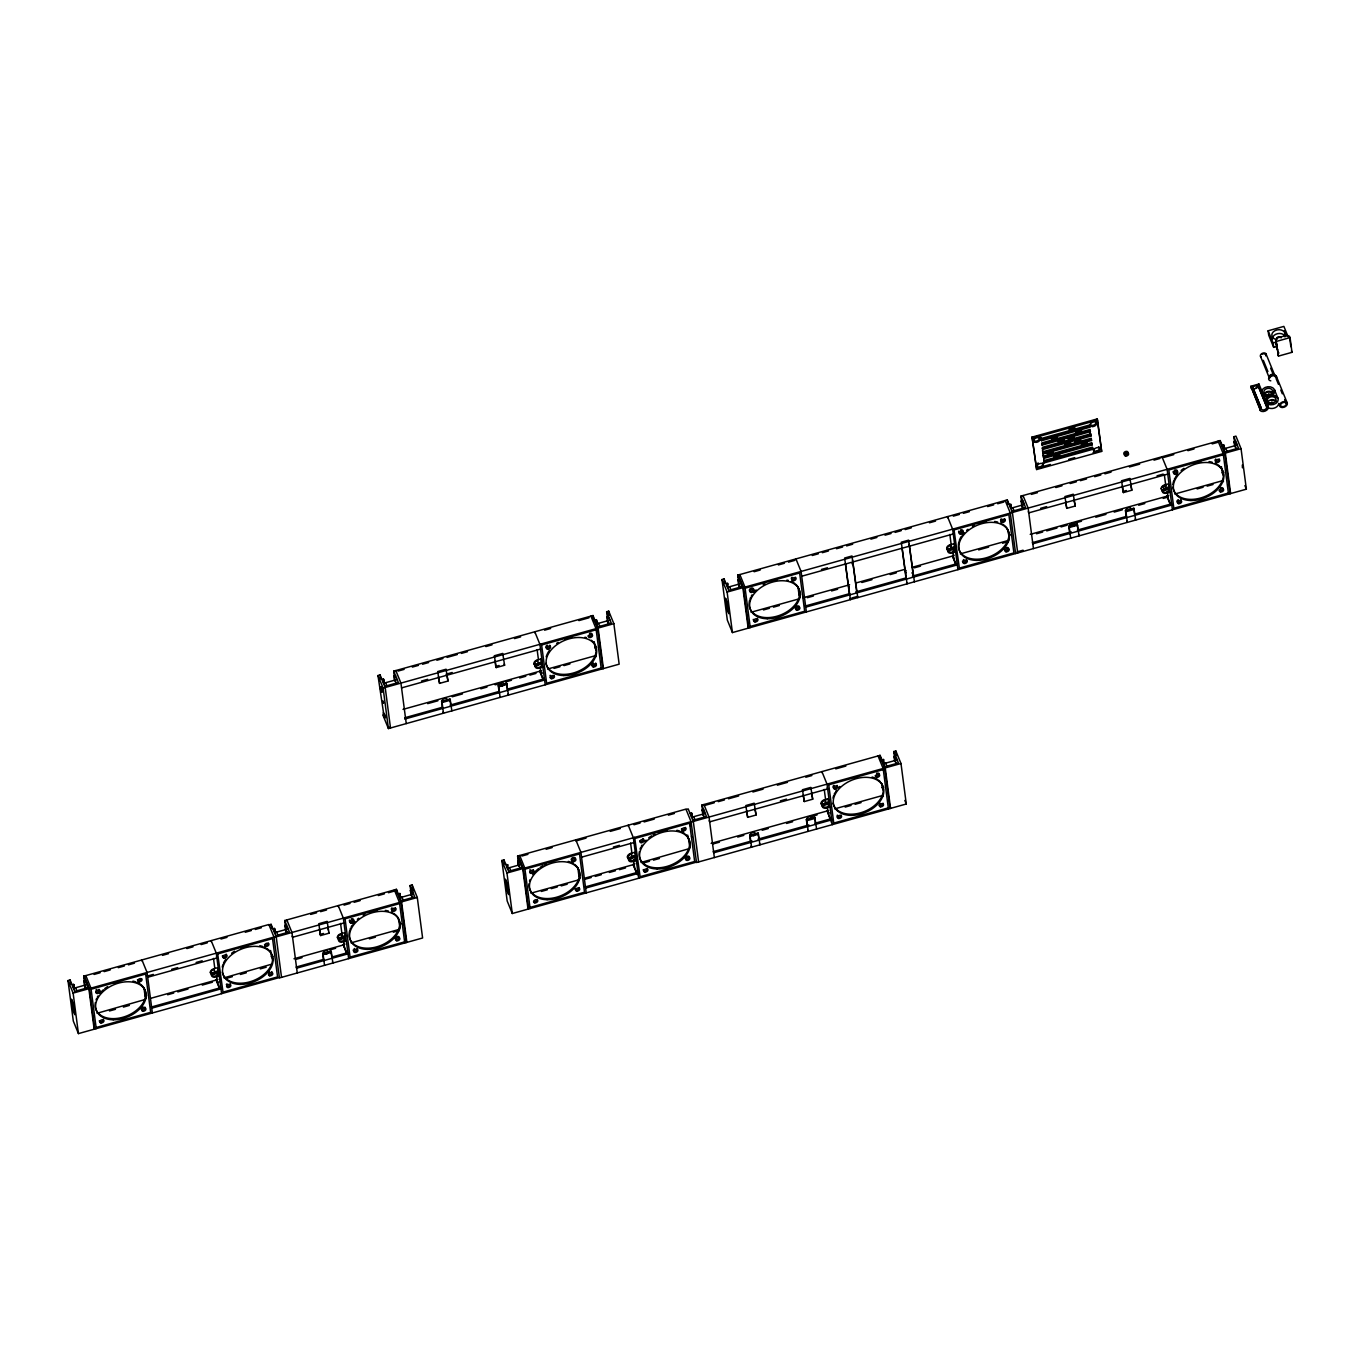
<?xml version="1.0" encoding="UTF-8"?>
<svg xmlns="http://www.w3.org/2000/svg" width="1360" height="1360" viewBox="0 0 1360 1360"><rect width="100%" height="100%" fill="white"/><g stroke="black" fill="none" stroke-linecap="round" stroke-linejoin="round"><path stroke-width="1.5" d="M404.702 719.066L405.144 717.655L441.932 707.404M331.755 957.117L347.565 952.697L347.123 954.108L343.349 944.605L344.93 944.18M585.14 886.958L637.585 872.321L637.143 873.732L633.42 864.603L585.004 878.118M814.98 823.259L831.249 818.703L830.807 820.114L827.033 810.628L828.648 810.543M912.39 576.13L956.845 563.72L956.386 565.131L952.663 556.002L912.254 567.29M1134.546 514.148L1171.334 503.88L1170.875 505.274L1167.101 495.788L1168.733 495.72M1273.028 403.172L1271.94 402.084L1271.022 403.24M1258.952 386.784L1258.952 384.013L1250.877 386.274L1260.567 410.89A4.522 3.009 -22.2 0 0 1267.945 408.833L1267.945 406.062L1258.952 384.013M72.896 986.833L73.848 984.861L71.961 984.538M382.874 681.785L383.52 679.065L381.939 679.507M273.904 931.158L274.533 928.438L272.969 928.88M399.228 896.189L399.874 893.469L398.31 893.911M595.782 622.37L596.428 619.65L594.864 620.092M506.753 866.728L507.705 864.773L505.818 864.45M726.886 585.786L727.838 583.831L725.968 583.508M690.982 815.762L691.628 813.042L690.047 813.467M882.912 762.195L883.558 759.475L881.994 759.917M1010.072 506.77L1010.718 504.05L1009.154 504.492M1222.997 447.372L1223.949 445.417L1222.062 445.094M1275.952 339.932L1276.938 338.045L1287.325 335.155L1290.062 337.603L1292 352.325L1278.468 356.099L1275.952 339.932L1278.468 356.099M1277.873 354.654L1278.859 352.784M1126.692 453.288L1126.777 452.336M690.268 825.588L690.251 824.041L690.285 825.86M1125.315 452.438L1124.907 453.407L1126.233 453.594M1269.254 395.148L1268.812 393.72L1267.741 395.046M1273.674 347.361L1273.096 342.941L1275.765 342.21L1276.343 346.613L1273.674 347.361L1268.71 335.206L1268.132 330.786L1283.874 326.4L1288.124 336.821M1276.547 341.377L1290.062 337.603M1032.07 437.121L1097.112 418.965L1097.571 420.104L1101.668 451.401L1036.643 469.54L1032.07 437.121L1036.643 469.54M1032.546 438.26L1097.571 420.104M1068.943 429.505L1074.978 427.822M1041.556 440.708L1041.267 438.498L1089.513 425.034L1089.802 427.244L1041.556 440.708L1041.097 439.569L1089.343 426.105L1089.802 427.244M1051.433 438.957L1057.468 437.274M1075.556 432.242L1081.591 430.559M1042.134 445.111L1090.38 431.664L1090.091 429.454L1041.845 442.918L1042.134 445.111L1041.675 443.972L1089.921 430.508L1090.38 431.664M1058.046 441.694L1064.081 440.011M1068.093 438.889L1074.128 437.206M1090.669 433.857L1042.423 447.321L1042.712 449.531L1090.958 436.067L1090.21 432.718L1090.958 436.067M1090.499 434.928L1042.253 448.392L1042.712 449.531M1064.659 444.431L1070.694 442.748M1074.706 441.626L1080.741 439.943M1043.001 451.741L1091.247 438.277L1091.536 440.487L1043.29 453.951L1042.542 450.602L1043.29 453.951M1042.831 452.812L1091.077 439.348L1091.536 440.487M1047.149 453.9L1053.167 452.217M1081.319 444.363L1087.354 442.68M1043.579 456.161L1091.842 442.697L1092.131 444.907L1043.868 458.371L1043.12 455.022L1043.868 458.371M1043.409 457.232L1091.655 443.768L1092.131 444.907M1053.745 456.637L1059.78 454.954M1044.463 462.791L1044.174 460.581L1092.42 447.117L1092.709 449.327L1044.463 462.791L1043.987 461.652L1092.233 448.188L1092.709 449.327M1040.247 467.279L1050.396 464.44M1068.688 459.34L1074.791 457.64M1093.083 452.523L1099.169 450.823M1260.142 410.414L1259.87 408.323L1261.23 407.949L1252.305 386.495A2.822 1.87 -22.2 0 0 1252.458 387.09M1266.67 407.048L1257.983 385.135L1252.543 386.648L1261.298 408.544A2.822 1.87 -22.2 0 0 1264.256 409.836A2.822 1.87 -22.2 0 0 1266.67 407.048L1267.945 406.062M607.954 621.86L606.628 611.728L608.736 611.15L613.853 623.679L619.157 664.173L388.416 728.569L383.299 716.023L383.095 714.544L384.183 717.213L377.978 675.529L380.086 674.934L385.203 687.48L390.507 727.974L390.048 726.835M394.859 681.105L393.72 671.143L592.994 615.536L598.111 628.082L603.432 668.576L602.956 667.437M1235.169 446.845L1233.843 436.73L1235.934 436.135L1241.051 448.681L1246.372 489.175L732.428 632.57L727.311 620.024L722.007 579.53L724.098 578.952L728.756 590.359L742.39 586.551M739.041 585.038L737.732 575.144L1007.284 499.936L1012.401 512.482L1017.722 552.976M1022.074 506.107L1020.918 496.128L1220.209 440.521L1225.326 453.067L1230.63 493.561M398.004 671.092L404.141 669.375M412.301 667.097L418.438 665.38M422.535 664.241L428.655 662.524M436.832 660.246L442.969 658.546M447.049 657.407L457.266 654.551M461.363 653.412L467.483 651.695M485.877 646.561L492.014 644.861M514.488 638.588L520.625 636.871M544.578 630.19L550.647 628.49M578.918 620.602L589.016 617.78M754.12 571.727L760.172 570.027M778.362 564.961L784.414 563.261M788.46 562.139L794.512 560.456M812.26 555.492L818.312 553.809M822.358 552.687L828.427 550.987M836.502 548.726L842.571 547.043M846.617 545.921L852.669 544.221M870.859 539.155L876.928 537.455M885.003 535.194L891.072 533.511M895.101 532.389L901.17 530.689M905.216 529.567L911.268 527.867M929.458 522.801L935.527 521.101M953.258 516.154L959.327 514.471M963.356 513.332L969.425 511.649M987.598 506.566L993.667 504.883M997.696 503.761L1003.765 502.061M1031.339 494.377L1037.476 492.66M1055.87 487.526L1061.99 485.809M1070.167 483.531L1076.304 481.831M1080.384 480.675L1086.521 478.975M1094.698 476.697L1100.818 474.98M1104.915 473.841L1111.052 472.124M1129.429 466.99L1139.663 464.151M1153.96 460.156L1160.097 458.439M1163.718 457.436L1173.816 454.614M1187.943 450.67L1194.012 448.987M1212.185 443.904L1218.254 442.221M394.553 680.34L394.009 676.141L395.573 675.699M607.75 623.033L606.917 616.726L608.498 616.284M738.854 586.466L738.021 580.142L739.602 579.7M1022.04 507.45L1021.207 501.126L1022.788 500.701M1234.676 445.927L1234.132 441.728L1235.696 441.286M383.503 683.298L397.137 679.507M596.411 623.9L610.045 620.092M727.515 587.316L741.149 583.508M1010.701 508.3L1024.335 504.492M1223.609 448.885L1237.243 445.077M384.744 686.341L398.378 682.533L393.72 671.143M597.652 626.943L611.286 623.135L606.628 611.728M1011.942 511.343L1025.576 507.535L1020.918 496.128M1224.85 451.928L1238.484 448.12L1233.843 436.73M388.416 728.569L383.112 688.075L613.853 623.679M732.428 632.57L727.124 592.076L1241.051 448.681M601.188 668.049L546.652 683.264L541.62 644.98L596.156 629.765M954.346 529.822L1008.882 514.607L1013.897 552.891L959.361 568.106L953.87 528.683M1223.371 454.767L1168.835 469.982L1173.85 508.266L1228.386 493.051M421.532 681.037L427.669 679.32M446.063 674.203L452.183 672.486M821.44 569.449L827.492 567.766M1040.57 508.317L1046.69 506.6M1157.054 475.813L1163.191 474.096M401.557 687.888L540.532 649.111M801.686 576.232L953.258 533.953M1167.73 474.096L1028.772 512.873L1028.296 511.734M496.213 667.573L494.343 655.758L502.724 653.429L504.594 665.244L496.213 667.573L495.737 666.434L499.103 665.499M1123.411 492.575L1121.541 480.76L1129.939 478.414L1131.809 490.229L1123.411 492.575L1122.952 491.436L1126.301 490.501M439.569 683.383L447.967 681.037L446.097 669.222L437.699 671.568L439.569 683.383L438.396 676.906M1066.767 508.368L1075.165 506.039L1073.295 494.224L1064.914 496.553L1066.767 508.368L1065.611 501.891M535.296 665.091A3.842 2.55 -22.2 0 1 534.123 662.507A3.842 2.55 -22.2 0 1 537.302 659.974L540.974 658.954L542.215 661.997L538.543 663.017A3.842 2.55 -22.2 0 0 535.211 666.621A3.842 2.55 -22.2 0 0 539.223 668.168L542.895 667.148M948.821 550.137A3.842 2.55 -22.2 0 1 946.73 547.706A3.842 2.55 -22.2 0 1 950.028 544.816L953.7 543.796L954.941 546.822L951.269 547.859A3.842 2.55 -22.2 0 0 947.937 551.463A3.842 2.55 -22.2 0 0 951.949 553.01L955.621 551.99M1161.848 489.719A3.842 2.55 -22.2 0 1 1164.517 484.959L1168.189 483.939L1169.43 486.982L1165.758 488.002A3.842 2.55 -22.2 0 0 1162.426 491.606A3.842 2.55 -22.2 0 0 1166.438 493.153L1170.11 492.133M726.988 609.212L725.526 598.179L727.345 602.616L728.79 613.666L726.988 609.212L729.079 608.634M596.139 650.437L595.051 647.785L596.632 647.343M951.66 548.267L953.224 547.842M1223.337 475.439L1222.249 472.77L1223.83 472.328M1009.341 538.968L1008.848 535.279L1010.429 534.837M800.088 597.346L799 594.677L800.581 594.252M543.014 679.439L540.09 672.265L539.903 670.803L541.518 670.718M955.74 564.281L952.816 557.107L952.629 555.645L954.193 555.203M403.019 709.376L539.954 671.16M547.587 669.035L596.071 655.503M751.06 612.255L799.544 598.74M803.131 597.737L849.609 584.766M855.678 583.066L904.179 569.534M960.296 553.877L1008.78 540.345M1030.234 534.361L1167.152 496.162M1174.785 494.02L1223.269 480.505M427.686 703.63L437.92 700.774M452.217 696.796L462.434 693.94M480.828 688.806L486.965 687.089M495.142 684.811L501.262 683.111M505.359 681.955L511.479 680.255M519.656 677.977L525.793 676.26M529.873 675.121L536.01 673.404M554.013 668.389L559.98 666.723M563.975 665.601L569.942 663.935M763.47 609.943L769.437 608.277M773.415 607.172L779.382 605.506M807.313 597.703L813.382 596.02M831.572 590.937L837.624 589.254M861.883 582.488L871.981 579.666M890.171 574.583L896.24 572.9M914.413 567.817L920.482 566.134M978.673 549.899L988.618 547.111M1002.541 543.235L1008.508 541.569M1036.507 533.766L1042.644 532.049M1046.724 530.91L1056.941 528.054M1061.038 526.915L1067.158 525.198M1071.255 524.059L1081.472 521.22M1095.769 517.225L1105.986 514.369M1114.163 512.091L1122.34 509.813M1138.694 505.24L1144.814 503.54M1163.208 498.406L1167.305 497.267L1167.101 495.788M1197.14 488.937L1203.107 487.271M1207.085 486.166L1213.052 484.5M542.555 673.013L540.991 673.455L540.26 667.93M442.544 708.492L441.609 701.386L450.007 699.04L451.877 710.855M499.188 692.699L498.253 685.576L506.634 683.247L508.504 695.062L508.045 693.923M1069.759 533.494L1068.824 526.371L1077.205 524.042L1079.075 535.857L1078.616 534.718M1126.386 517.684L1125.451 510.578L1133.849 508.232L1135.719 520.047L1135.243 518.908M443.02 712.062L443.479 713.201L442.085 702.525L450.466 700.179M500.123 697.391L498.712 686.715L507.11 684.386M1070.677 538.186L1069.283 527.51L1077.681 525.181M1126.862 521.254L1127.321 522.393L1125.927 511.717L1134.308 509.371M450.109 705.109L499.154 691.424M507.331 689.146L544.119 678.878L544.595 680.034L405.62 718.811L405.144 717.655M849.745 593.606L805.29 606.016L805.749 607.155L957.304 564.876L956.845 563.72M855.797 591.923L906.321 577.83M1071.187 531.828L1032.359 542.657L1032.818 543.796L1171.793 505.019L1171.334 503.88M1077.324 530.111L1126.369 516.426M851.802 597.992L857.31 596.462L857.769 597.601L851.989 555.968L844.645 558.025L850.425 599.658L849.966 598.502M1017.246 551.837L1023.094 550.205M750.125 626.501L804.661 611.269L799.629 572.985L745.093 588.217L744.634 587.078M279.276 977.568L78.438 1033.6L73.304 1021.054L68 980.577L70.091 979.982L74.749 991.389L88.383 987.581M84.881 986.153L83.725 976.174L268.855 924.528L274.125 937.448L417.299 897.498L412.182 884.952L410.074 885.547L411.4 895.662M269.008 924.902L271.099 924.324L276.216 936.87L281.537 977.364M285.889 930.478L284.733 920.516L396.44 889.355L401.557 901.884L406.878 942.378L406.402 941.239M94.061 974.44L100.113 972.757M104.159 971.618L110.211 969.935M118.303 967.674L124.355 965.991M128.401 964.869L134.453 963.169M162.452 955.366L168.555 953.649M186.881 948.549L192.984 946.832M201.127 944.571L207.247 942.854M220.966 939.029L227.018 937.346M245.208 932.263L251.26 930.58M255.306 929.458L261.358 927.758M696.371 862.155L512.295 913.512L507.178 900.966L501.857 860.472L503.965 859.894L508.606 871.301L522.257 867.493M518.891 865.98L517.599 856.086L685.933 809.115L691.203 822.035L900.983 763.504L895.849 750.975L893.758 751.553L895.084 761.685M686.086 809.506L688.194 808.911L693.311 821.457L698.615 861.951M703.12 814.997L701.828 805.103L880.124 755.361L885.241 767.907L890.562 808.401L890.086 807.262M310.709 914.413L316.625 912.764M320.586 911.659L326.519 910.01M343.995 905.131L350.047 903.431M354.093 902.309L360.145 900.626M378.335 895.543L384.387 893.86M388.433 892.721L394.485 891.038M521.866 856.052L527.918 854.352M546.091 849.286L552.16 847.586M586.041 838.134L575.943 840.956L575.807 839.851L580.924 852.397L586.228 892.891M610.232 831.385L620.33 828.563M633.998 824.755L640.067 823.055M644.113 821.933L654.211 819.111M668.338 815.167L674.407 813.484M714.238 802.791L704.072 805.63L703.919 804.525L709.036 817.071L714.357 857.565M718.301 801.652L724.404 799.952M728.484 798.813L738.65 795.974M752.896 791.996L763.062 789.174M777.308 785.196L787.474 782.357M805.783 777.24L811.886 775.54M835.754 768.876L845.852 766.071M84.847 987.496L84.014 981.172L85.595 980.747M285.855 931.821L285.022 925.514L286.603 925.072M411.23 895.509L410.363 890.545L411.944 890.103M518.432 865.3L517.888 861.084L519.452 860.642M702.967 815.082L702.117 810.101L703.681 809.676M894.591 760.767L894.047 756.551L895.628 756.109M73.508 988.346L87.142 984.538M274.516 932.688L288.15 928.88M399.857 897.719L413.491 893.911M507.365 868.258L521.016 864.45M691.594 817.275L705.228 813.467M883.541 763.725L897.175 759.917M275.757 935.731L289.391 931.923L284.733 920.516M401.098 900.745L414.732 896.954L410.074 885.547M78.438 1033.6L73.117 993.106L273.972 937.074L279.429 977.942L422.603 937.992L417.299 897.498M692.835 820.318L706.469 816.51L701.828 805.103M884.782 766.768L898.416 762.96L893.758 751.553M512.295 913.512L506.974 873.018L691.05 821.661L696.524 862.529L906.287 803.998L900.983 763.504M218.008 953.836L272.544 938.621L277.559 976.905L223.023 992.12L217.532 952.697M404.634 941.868L350.081 957.083L345.066 918.799L399.602 903.584M635.086 838.423L689.622 823.208L694.654 861.492L640.101 876.707L634.627 837.284M888.318 807.874L833.765 823.089L828.75 784.805L883.286 769.59M147.22 976.123L153.34 974.423M171.649 969.306L177.769 967.606M196.095 962.489L202.198 960.789M613.36 847.025L619.412 845.342M147.696 977.262L216.92 957.95L216.444 956.811M780.402 800.853L786.505 799.136M343.978 922.913L292.587 937.261L292.111 936.122M581.553 857.174L633.998 842.537M320.62 935.544L318.767 923.729L327.148 921.383L329.018 933.198L320.62 935.544L320.161 934.405L323.51 933.47M747.677 817.36L756.058 815.014L754.205 803.199L745.807 805.545L747.677 817.36L746.504 810.883M804.304 801.55L812.702 799.204L810.832 787.389L802.451 789.735L804.304 801.55L803.148 795.073M211.667 973.947A3.842 2.55 -22.2 0 1 210.511 971.363A3.842 2.55 -22.2 0 1 213.69 968.813L217.362 967.793L218.603 970.836L214.931 971.856A3.842 2.55 -22.2 0 0 211.599 975.46A3.842 2.55 -22.2 0 0 215.611 977.007L219.283 975.987M339.558 939.114A3.842 2.55 -22.2 0 1 337.467 936.683A3.842 2.55 -22.2 0 1 340.748 933.793L344.42 932.756L345.661 935.799L341.989 936.836A3.842 2.55 -22.2 0 0 338.657 940.423A3.842 2.55 -22.2 0 0 342.669 941.987L346.341 940.95M628.762 858.534A3.842 2.55 -22.2 0 1 627.589 855.95A3.842 2.55 -22.2 0 1 630.768 853.417L634.44 852.38L635.681 855.423L632.009 856.46A3.842 2.55 -22.2 0 0 628.677 860.047A3.842 2.55 -22.2 0 0 632.689 861.611L636.361 860.574M822.426 804.916A3.842 2.55 -22.2 0 1 821.253 802.332A3.842 2.55 -22.2 0 1 824.432 799.799L828.104 798.779L829.345 801.822L825.673 802.842A3.842 2.55 -22.2 0 0 822.341 806.446A3.842 2.55 -22.2 0 0 826.353 807.993L830.025 806.973M72.981 1010.259L71.536 999.209L73.338 1003.663L74.8 1014.696L72.981 1010.259L75.072 1009.664M506.838 890.154L505.393 879.121L507.212 883.558L508.657 894.608L506.838 890.154L508.946 889.576M272.51 959.276L271.439 956.624L273.003 956.182M342.38 937.244L343.961 936.802M883.269 790.262L882.181 787.593L883.745 787.168M400.061 927.928L399.585 924.256L401.149 923.814M146.098 998.376L145.01 995.707L146.574 995.282M579.955 878.288L578.867 875.619L580.448 875.194M219.402 988.278L216.478 981.121L216.291 979.642L217.906 979.574M97.053 1013.285L145.486 999.396M151.181 998.189L216.325 980.016M223.958 977.874L272.391 963.985M293.981 958.766L343.4 944.979M351.033 942.854L399.517 929.322M637.211 874.667L633.556 865.708L633.369 864.229L634.933 863.804M109.463 1010.973L115.43 1009.307M123.386 1007.097L129.353 1005.431M167.62 994.755L173.723 993.038M177.786 991.916L187.969 989.06M202.232 985.099L212.398 982.243M226.423 978.333L232.39 976.667M240.346 974.457L246.313 972.791M260.236 968.898L266.203 967.232M530.927 893.197L579.394 879.682M641.053 862.478L689.486 848.572M711.127 843.353L827.084 810.985M834.717 808.86L883.201 795.328M296.106 959.327L302.039 957.661M329.698 949.943L335.631 948.294M369.393 938.876L375.377 937.21M393.278 932.212L399.245 930.546M541.331 891.446L547.298 889.78M551.276 888.658L557.243 886.992M561.221 885.887L567.188 884.221M585.157 879.206L591.209 877.523M595.238 876.401L601.29 874.718M609.348 872.457L615.4 870.774M619.446 869.652L625.498 867.952M643.501 862.937L649.468 861.271M653.446 860.149L659.413 858.5M218.943 981.869L217.362 982.311L216.41 974.933M713.303 843.88L719.406 842.18M737.715 837.063L743.818 835.363M762.127 830.263L768.23 828.563M786.539 823.446L792.642 821.746M810.951 816.629L817.054 814.929M845.121 807.092L851.088 805.426M855.066 804.321L861.033 802.655M323.612 960.653L322.677 953.547L331.058 951.201L332.928 963.016L332.469 961.877M750.652 842.469L749.717 835.363L758.115 833.017L759.968 844.832L759.509 843.693M807.296 826.676L806.361 819.553L814.742 817.207L816.612 829.022M829.685 812.838L828.121 813.28L827.39 807.755M324.53 965.362L323.136 954.686L331.534 952.34M751.111 846.039L751.587 847.178L750.176 836.502L758.574 834.156M807.755 830.229L808.214 831.368L806.82 820.692L815.218 818.346M323.85 959.327L296.174 967.045L296.633 968.184L348.041 953.836L347.565 952.697M751.91 840.854L713.252 851.632L713.728 852.771L831.708 819.859L831.249 818.703M758.013 839.154L808.877 824.959M585.616 888.097L638.044 873.46L637.585 872.321M96.118 1027.531L150.654 1012.316L145.639 974.032L91.086 989.247L90.627 988.108M529.975 907.443L584.511 892.211L579.496 853.927L524.96 869.159L524.484 868.003M1234.132 441.728L1236.631 443.564M1023.723 502.979L1021.207 501.126M740.52 581.995L738.021 580.142M896.546 758.387L894.047 756.551M609.416 618.579L606.917 616.726M704.616 811.954L702.117 810.101M396.508 677.977L394.009 676.141M517.888 861.084L520.387 862.937M412.862 892.381L410.363 890.545M287.538 927.35L285.022 925.514M86.53 983.025L84.014 981.172M1251.149 388.382L1251.574 388.841A4.522 3.009 -22.2 0 0 1252.169 389.198M1242.428 467.789L1242.326 465.001M1284.452 330.82L1286.577 336.022M1291.405 350.88L1292 352.325M1275.765 342.21L1276.632 344.539M1276.343 346.613L1277.601 349.69M1268.132 330.786L1273.096 342.941M1276.326 376.227L1287.172 402.832M1266.007 353.872L1274.694 375.156M1276.122 378.641L1278.451 384.336M1280.78 390.031L1282.327 393.839M1284.656 399.534L1286.203 403.342M1270.665 368.186L1272.96 373.779M1263.338 360.349L1267.894 371.552M1260.516 356.354L1269.203 377.638M1259.972 387.957L1261.468 391.629M1266.721 404.498L1268.217 408.17M1266.67 406.419L1257.677 384.999A2.822 1.87 -22.2 0 1 1257.677 385.645M1250.877 386.274L1259.87 408.323M1235.152 445.672L1236.393 448.715M1244.91 485.588L1246.372 489.175M1225.717 448.307L1226.958 451.35M1219.682 440.674L1224.799 453.22L1230.103 493.714M1218.101 441.116L1223.218 453.662L1228.539 494.156M1164.517 484.959L1165.758 488.002M1167.305 497.267L1170.229 504.424M1161.185 488.563L1162.426 491.606M1131.809 490.229L1130.874 485.537M1101.668 451.401L1097.112 418.965M1125.451 510.578L1125.927 511.717M1075.165 506.039L1073.992 499.562M1040.808 437.359L1041.267 438.498M1043.698 459.442L1044.174 460.581M1068.824 526.371L1069.283 527.51M1022.244 505.087L1023.485 508.113M1012.792 507.705L1014.033 510.748M1005.193 500.514L1010.31 513.06L1015.614 553.554M1008.848 535.279L1007.233 528.547M950.028 544.816L951.269 547.859M952.629 555.645L953.7 558.297L952.748 550.936M946.696 548.42L947.937 551.463M906.593 582.709L907.069 583.848L901.289 542.215L908.633 540.158L914.413 581.791M895.067 760.495L896.308 763.538M904.825 800.428L906.287 803.998M885.632 763.13L886.873 766.173M879.597 755.497L884.714 768.043L890.035 808.537M878.033 755.939L883.15 768.485L888.454 808.979M828.291 783.666L828.75 784.805M827.203 787.797L827.662 788.936L709.665 821.848L709.206 820.709M739.84 574.566L744.957 587.112L750.261 627.606M737.732 575.144L742.849 587.69L748.17 628.184M739.058 584.103L740.299 587.129M824.432 799.799L825.673 802.842M821.1 803.403L822.341 806.446M729.606 586.721L730.847 589.764M812.702 799.204L811.529 792.727M722.007 579.53L727.124 592.076M806.361 819.553L806.82 820.692M756.058 815.014L754.902 808.537M749.717 835.363L750.176 836.502M703.137 814.062L704.378 817.105M693.702 816.697L694.943 819.723M607.954 620.67L609.195 623.713M598.502 623.305L599.743 626.348M592.467 615.672L597.584 628.218L602.905 668.712M590.903 616.114L596.02 628.66L601.324 669.154M630.768 853.417L632.009 856.46M633.369 864.229L634.457 866.898L633.488 859.537M541.161 643.841L541.62 644.98M627.436 857.004L628.677 860.047M537.302 659.974L538.543 663.017M539.903 670.803L543.677 680.289M533.97 663.578L535.211 666.621M504.135 664.105L504.594 665.244M498.253 685.576L498.712 686.715M519.69 855.508L524.807 868.054L530.128 908.548M447.967 681.037L446.794 674.56M517.599 856.086L522.716 868.632L528.02 909.126L527.561 907.987M518.908 865.045L520.149 868.071M441.609 701.386L442.085 702.525M509.473 867.663L510.714 870.706M501.857 860.472L506.974 873.018M395.029 680.085L396.27 683.128M385.594 682.72L386.835 685.763M377.978 675.529L383.112 688.075M411.4 894.489L412.624 897.532M401.948 897.124L403.189 900.167M395.913 889.491L401.03 902.037L406.351 942.531M394.349 889.933L399.466 902.479L404.77 942.973M399.585 924.256L397.97 917.524M344.607 917.66L345.066 918.799M340.748 933.793L341.989 936.836M346.46 953.258L343.349 944.605M337.416 937.397L338.657 940.423M328.559 932.059L329.018 933.198M322.677 953.547L323.136 954.686M286.059 929.458L287.3 932.501M276.624 932.093L277.865 935.136M213.69 968.813L214.931 971.856M216.291 979.642L219.317 987.309M210.358 972.417L211.599 975.46M85.833 975.596L90.95 988.142L96.254 1028.636M83.725 976.174L88.859 988.72L94.163 1029.214M85.051 985.133L86.292 988.176M75.616 987.768L76.857 990.794M68 980.577L73.117 993.106M691.543 836.264L691.713 837.148M1289.484 336.158L1290.861 346.681M1234.438 442.476L1234.982 446.692M1223.949 445.417L1224.493 449.616M1223.643 444.652L1224.187 448.851M1221.45 466.667L1222.249 472.77M1223.218 480.131L1223.422 481.61M1172.422 509.813L1167.118 469.319L1161.984 456.773L1162.137 457.878M1167.237 491.096L1168.189 498.457M1164.33 474.572L1165.877 486.455M1133.849 508.232L1134.784 515.355M1122.238 486.098L1122.952 491.436M1077.205 524.042L1078.14 531.148M1033.447 548.59L1028.143 508.096L1023.026 495.55L1023.162 496.655M1011.041 504.815L1011.585 509.031M1007.284 499.936L1007.811 503.897M957.933 569.653L952.629 529.159L947.512 516.613L947.648 517.718M949.841 534.429L951.388 546.295M909.16 544.221L913.41 576.606M902.088 548.284L906.066 578.663M895.849 750.975L896.393 755.021M883.558 759.475L884.425 764.456M880.124 755.361L880.906 761.294M852.533 560.014L856.766 592.416M881.637 783.53L882.181 787.593M883.15 794.971L883.337 796.433M845.444 564.094L849.439 594.456M806.378 611.949L801.074 571.455L795.94 558.909L796.093 560.014M828.104 798.779L828.563 802.213M797.946 586.636L799 594.677M822.052 772.701L821.916 771.596L827.033 784.142L832.337 824.636L827.033 810.628M824.245 789.412L825.809 801.278M814.742 817.207L815.677 824.33M748.697 628.031L743.376 587.537L738.259 575.008L739.041 580.941M727.532 583.066L728.399 588.047M758.115 833.017L759.05 840.123M724.098 578.952L724.625 582.998M691.934 813.79L692.478 818.006M691.628 813.042L692.172 817.241M690.081 847.552L687.718 835.108M608.736 611.15L609.263 615.196M638.673 878.254L633.369 837.76L628.252 825.214L628.388 826.319M630.581 843.03L631.873 852.907M596.734 620.415L597.295 624.631M596.428 619.65L596.989 623.866M592.994 615.536L593.776 621.469M594.252 641.665L595.051 647.785M596.02 655.146L596.207 656.608M577.813 867.578L578.867 875.619M545.224 684.811L539.903 644.317L534.786 631.771L534.939 632.876M540.974 658.954L541.433 662.388M537.115 649.587L538.424 659.481M506.634 683.247L507.569 690.353M528.547 908.973L523.243 868.479L518.126 855.95L518.891 861.883M495.04 661.096L495.737 666.434M518.194 861.849L518.738 866.065M507.705 864.773L508.266 868.989M503.965 859.894L504.492 863.94M450.007 699.04L450.704 704.378M406.249 723.588L400.928 683.094L395.811 670.548L395.964 671.653M412.182 884.952L412.964 891.038M383.826 679.83L384.387 684.029M383.52 679.065L384.064 683.264M380.086 674.934L380.596 678.895M399.874 893.469L400.741 898.433M396.44 889.355L396.967 893.299M348.653 958.63L343.349 918.136L338.232 905.59L338.368 906.695M343.468 939.913L344.437 947.274M340.561 923.406L342.125 935.272M327.845 926.721L328.321 930.274M331.058 951.201L331.993 958.324M319.464 929.067L320.161 934.405M297.262 972.961L291.958 932.467L286.841 919.938L286.977 921.043M274.856 929.203L275.4 933.402M274.533 928.438L275.094 932.654M271.099 924.324L271.626 928.285M270.623 950.504L271.439 956.624M221.595 993.65L216.291 953.173L211.174 940.627L211.31 941.732M213.503 958.426L214.795 968.32M152.371 1012.979L147.067 972.485L141.95 959.939L142.086 961.044M143.956 987.666L145.01 995.707M94.69 1029.061L89.369 988.584L84.252 976.038L85.034 981.971M73.848 984.861L74.392 989.077M73.525 984.113L74.086 988.312M70.091 979.982L70.635 984.028M1278.689 403.376A6.596 4.845 -7.5 0 1 1273.98 408.187A6.596 4.845 -7.5 0 1 1266.721 406.691M1271.158 400.52A4.386 3.23 -7.5 0 1 1273.844 400.537M1267.673 403.376A4.386 3.23 -7.5 0 1 1271.396 399.721A4.386 3.23 -7.5 0 1 1276.309 401.914M1265.021 393.754A4.386 3.23 -7.5 0 1 1265.922 392.938M1267.095 392.343A4.386 3.23 -7.5 0 1 1271.056 392.377M1272.076 392.972A4.386 3.23 -7.5 0 1 1272.79 393.805M1264.256 395.012A4.386 3.23 -7.5 0 1 1267.979 391.357A4.386 3.23 -7.5 0 1 1272.892 393.55M1257.983 385.764A2.822 1.87 -22.2 0 1 1255.569 388.552A2.822 1.87 -22.2 0 1 1252.611 387.26M1256.861 386.937A2.822 1.87 -22.2 0 1 1256.113 387.447M1270.019 377.468A3.026 2.006 -22.2 0 1 1271.056 376.448M1271.753 376.091A3.026 2.006 -22.2 0 1 1274.558 375.972M1275.034 376.295A3.026 2.006 -22.2 0 1 1275.476 377.247M1270.325 376.108A1.921 1.275 -22.2 0 1 1270.988 375.462M1269.628 378.131A3.026 2.006 -22.2 0 1 1271.26 374.51A3.026 2.006 -22.2 0 1 1274.813 376.108M1261.23 357.034A3.026 2.006 -22.2 0 1 1261.094 354.178A3.026 2.006 -22.2 0 1 1265.072 353.09A3.026 2.006 -22.2 0 1 1265.616 355.827M1270.801 380.834A4.114 2.737 -22.2 0 1 1268.948 377.536A4.114 2.737 -22.2 0 1 1273.963 374.952A4.114 2.737 -22.2 0 1 1276.343 377.978M1262.301 354.178A1.921 1.275 -22.2 0 1 1265.038 354.348M214.37 973.964A3.842 2.55 -22.2 0 1 212.483 974.134M217.005 971.771A2.805 1.853 -22.2 0 1 214.438 974.066A2.805 1.853 -22.2 0 1 211.684 973.046M216.546 971.533A2.805 1.853 -22.2 0 1 213.095 973.403M212.466 973.301A2.805 1.853 -22.2 0 1 211.956 973.063M211.378 972.281A2.805 1.853 -22.2 0 1 211.514 971.261M212.313 970.258A2.805 1.853 -22.2 0 1 214.285 969.408M271.66 971.686A2.193 1.462 -22.2 0 1 271.558 973.981A2.193 1.462 -22.2 0 1 268.447 974.287M268.685 972.383A2.193 1.462 -22.2 0 1 269.62 971.771M230.248 983.858A2.193 1.462 -22.2 0 1 226.542 986.034M226.355 984.572A2.193 1.462 -22.2 0 1 227.069 983.824M268.464 943.245A2.193 1.462 -22.2 0 1 264.503 944.758M226.151 954.125A2.193 1.462 -22.2 0 1 225.114 956.641A2.193 1.462 -22.2 0 1 222.309 955.91M266.594 948.328A26.35 17.493 -22.2 0 1 257.737 978.622A26.35 17.493 -22.2 0 1 222.309 972.179M222.258 967.113A26.35 17.493 -22.2 0 1 222.972 964.478M223.516 963.135A26.35 17.493 -22.2 0 1 225.811 959.225M231.642 953.241A26.35 17.493 -22.2 0 1 234.549 951.201M241.06 947.886A26.35 17.493 -22.2 0 1 242.794 947.24M246.296 946.22A26.35 17.493 -22.2 0 1 248.064 945.829M259.828 945.71A26.35 17.493 -22.2 0 1 262.769 946.509M264.129 947.019A26.35 17.493 -22.2 0 1 265.404 947.631M144.755 1007.097A2.193 1.462 -22.2 0 1 143.939 1009.834A2.193 1.462 -22.2 0 1 141.27 1008.593M142.205 1007.454A2.193 1.462 -22.2 0 1 143.242 1006.995M103.343 1019.269A2.193 1.462 -22.2 0 1 101.83 1021.598A2.193 1.462 -22.2 0 1 99.263 1020.799M141.559 978.656A2.193 1.462 -22.2 0 1 137.411 979.829M98.872 989.315A2.193 1.462 -22.2 0 1 98.906 991.593A2.193 1.462 -22.2 0 1 95.761 991.984M95.897 990.114A2.193 1.462 -22.2 0 1 96.798 989.485M137.224 982.43A26.35 17.493 -22.2 0 1 129.183 1014.866A26.35 17.493 -22.2 0 1 95.353 1002.524M96.067 999.889A26.35 17.493 -22.2 0 1 96.611 998.546M97.257 997.237A26.35 17.493 -22.2 0 1 98.022 995.928M99.875 993.361A26.35 17.493 -22.2 0 1 103.394 989.774M104.737 988.652A26.35 17.493 -22.2 0 1 107.644 986.612M114.155 983.297A26.35 17.493 -22.2 0 1 115.872 982.651M132.923 981.121A26.35 17.493 -22.2 0 1 135.864 981.92M344.046 936.241A2.805 1.853 -22.2 0 1 341.496 939.046A3.842 2.55 -22.2 0 1 340.476 939.114M341.496 939.046A2.805 1.853 -22.2 0 1 338.725 937.516M343.604 936.513A2.805 1.853 -22.2 0 1 341.19 938.281A2.805 1.853 -22.2 0 1 338.657 937.686M338.572 936.224A2.805 1.853 -22.2 0 1 339.388 935.238M339.983 934.847A2.805 1.853 -22.2 0 1 342.023 934.354M325.89 954.176A2.737 1.819 -22.2 0 1 327.233 953.717M323.408 953.938A2.737 1.819 -22.2 0 1 325.652 950.742A2.737 1.819 -22.2 0 1 328.27 952.714M399.398 937.567A2.193 1.462 -22.2 0 1 396.814 939.641A2.193 1.462 -22.2 0 1 395.437 937.754M396.678 936.734A2.193 1.462 -22.2 0 1 399.075 936.887M357.068 948.532A2.193 1.462 -22.2 0 1 355.793 951.15A2.193 1.462 -22.2 0 1 353.26 949.943M354.127 948.787A2.193 1.462 -22.2 0 1 354.62 948.498M351.305 918.833A2.193 1.462 -22.2 0 1 353.566 920.023A2.193 1.462 -22.2 0 1 350.914 921.91A2.193 1.462 -22.2 0 1 349.571 920.074M395.488 907.834A2.193 1.462 -22.2 0 1 392.819 910.197A2.193 1.462 -22.2 0 1 391.986 907.817M395.743 914.906A26.35 17.493 -22.2 0 1 378.913 946.169A26.35 17.493 -22.2 0 1 349.622 930.767M350.047 929.441A26.35 17.493 -22.2 0 1 350.574 928.115M351.237 926.789A26.35 17.493 -22.2 0 1 352.002 925.48M352.869 924.188A26.35 17.493 -22.2 0 1 354.926 921.689M357.357 919.326A26.35 17.493 -22.2 0 1 358.7 918.221M363.171 915.229A26.35 17.493 -22.2 0 1 364.786 914.362M369.852 912.22A26.35 17.493 -22.2 0 1 371.603 911.659M375.122 910.809A26.35 17.493 -22.2 0 1 376.89 910.52M385.339 910.418A26.35 17.493 -22.2 0 1 388.399 911.03M391.187 911.999A26.35 17.493 -22.2 0 1 392.462 912.611M393.652 913.291A26.35 17.493 -22.2 0 1 394.757 914.056M631.448 858.568A3.842 2.55 -22.2 0 1 630.479 858.738M634.1 856.358A2.805 1.853 -22.2 0 1 631.516 858.67A2.805 1.853 -22.2 0 1 628.779 857.633M633.624 856.12A2.805 1.853 -22.2 0 1 631.21 857.905A2.805 1.853 -22.2 0 1 628.677 857.31M628.439 856.375A2.805 1.853 -22.2 0 1 628.915 855.338M629.391 854.862A2.805 1.853 -22.2 0 1 632.043 853.978M686.188 856.63A2.193 1.462 -22.2 0 1 689.367 856.936A2.193 1.462 -22.2 0 1 687.021 859.248A2.193 1.462 -22.2 0 1 685.457 857.361M647.326 868.445A2.193 1.462 -22.2 0 1 645.541 870.876A2.193 1.462 -22.2 0 1 643.28 869.567M685.491 827.458A2.193 1.462 -22.2 0 1 683.927 829.617A2.193 1.462 -22.2 0 1 681.394 829.022M642.855 838.491A2.193 1.462 -22.2 0 1 642.906 840.769A2.193 1.462 -22.2 0 1 639.761 841.177M685.763 834.53A26.35 17.493 -22.2 0 1 669.8 865.487A26.35 17.493 -22.2 0 1 639.353 851.7M640.067 849.065A26.35 17.493 -22.2 0 1 640.594 847.739M641.257 846.413A26.35 17.493 -22.2 0 1 642.022 845.104M644.946 841.313A26.35 17.493 -22.2 0 1 646.119 840.106M648.72 837.845A26.35 17.493 -22.2 0 1 651.644 835.788M653.191 834.853A26.35 17.493 -22.2 0 1 654.806 833.986M658.138 832.473A26.35 17.493 -22.2 0 1 659.872 831.827M665.142 830.433A26.35 17.493 -22.2 0 1 666.893 830.127M676.923 830.314A26.35 17.493 -22.2 0 1 679.847 831.096M681.207 831.623A26.35 17.493 -22.2 0 1 684.76 833.68M579.19 887.553A2.193 1.462 -22.2 0 1 577.524 889.848A2.193 1.462 -22.2 0 1 575.076 888.913M537.319 899.538A2.193 1.462 -22.2 0 1 533.868 901.578M574.43 857.446A2.193 1.462 -22.2 0 1 575.195 859.248A2.193 1.462 -22.2 0 1 572.526 860.54A2.193 1.462 -22.2 0 1 571.302 858.959M571.88 858.16A2.193 1.462 -22.2 0 1 573.393 857.429M533.358 869.737A2.193 1.462 -22.2 0 1 529.635 871.896M529.771 870.026A2.193 1.462 -22.2 0 1 530.179 869.669M574.634 864.416A26.35 17.493 -22.2 0 1 561.374 895.543A26.35 17.493 -22.2 0 1 529.04 883.745M529.516 881.11A26.35 17.493 -22.2 0 1 529.941 879.784M532.763 874.548A26.35 17.493 -22.2 0 1 538.594 868.564M540.022 867.51A26.35 17.493 -22.2 0 1 543.065 865.572M544.663 864.722A26.35 17.493 -22.2 0 1 546.329 863.923M551.48 862.002A26.35 17.493 -22.2 0 1 553.248 861.543M568.293 861.39A26.35 17.493 -22.2 0 1 571.081 862.342M572.356 862.954A26.35 17.493 -22.2 0 1 573.546 863.651M827.611 803.267A2.805 1.853 -22.2 0 1 825.18 805.052A2.805 1.853 -22.2 0 1 822.647 804.457M826.965 803.029A2.805 1.853 -22.2 0 1 823.225 804.287M822.12 803.267A2.805 1.853 -22.2 0 1 822.103 802.757M822.579 801.72A2.805 1.853 -22.2 0 1 823.65 800.853M753.593 835.686A2.737 1.819 -22.2 0 1 754.273 835.516M750.448 835.737A2.737 1.819 -22.2 0 1 752.692 832.558A2.737 1.819 -22.2 0 1 755.31 834.53M807.092 819.944A2.737 1.819 -22.2 0 1 808.996 816.85A2.737 1.819 -22.2 0 1 812.09 818.21M882.997 803.199A2.193 1.462 -22.2 0 1 879.189 805.256M879.121 803.76A2.193 1.462 -22.2 0 1 879.852 803.029M841.126 815.201A2.193 1.462 -22.2 0 1 837.046 816.731M837.114 815.541A2.193 1.462 -22.2 0 1 837.403 815.15M837.148 785.4A2.193 1.462 -22.2 0 1 836.026 787.525A2.193 1.462 -22.2 0 1 833.323 787.474A2.193 1.462 -22.2 0 1 833.969 785.332M878.22 773.092A2.193 1.462 -22.2 0 1 878.543 775.421A2.193 1.462 -22.2 0 1 875.245 775.727M876.639 773.245A2.193 1.462 -22.2 0 1 877.183 773.092M881.093 782.799A26.35 17.493 -22.2 0 1 865.164 811.189A26.35 17.493 -22.2 0 1 833.051 803.165M833.017 798.099A26.35 17.493 -22.2 0 1 833.731 795.447M834.258 794.121A26.35 17.493 -22.2 0 1 834.921 792.795M835.686 791.486A26.35 17.493 -22.2 0 1 836.553 790.194M838.61 787.695A26.35 17.493 -22.2 0 1 839.783 786.488M855.287 777.665A26.35 17.493 -22.2 0 1 857.038 777.189M872.083 777.036A26.35 17.493 -22.2 0 1 874.871 778.005M876.146 778.617A26.35 17.493 -22.2 0 1 877.336 779.297M878.441 780.062A26.35 17.493 -22.2 0 1 880.311 781.813M1039.091 437.104A3.298 2.193 -22.2 0 1 1036.439 441.116A3.298 2.193 -22.2 0 1 1033.617 438.328M1034.11 437.75A3.298 2.193 -22.2 0 1 1037.153 436.475M1090.159 422.688A3.298 2.193 -22.2 0 1 1095.055 420.869A3.298 2.193 -22.2 0 1 1094.817 424.541A3.298 2.193 -22.2 0 1 1090.04 424.456M1042.508 462.91A3.298 2.193 -22.2 0 1 1041.318 466.276A3.298 2.193 -22.2 0 1 1037 466.327A3.298 2.193 -22.2 0 1 1038.207 462.961M1098.557 446.692A3.298 2.193 -22.2 0 1 1098.88 449.701A3.298 2.193 -22.2 0 1 1094.664 451.095A3.298 2.193 -22.2 0 1 1093.61 448.341M540.634 662.915A2.805 1.853 -22.2 0 1 538.05 665.227A3.842 2.55 -22.2 0 1 536.112 665.295M538.05 665.227A2.805 1.853 -22.2 0 1 535.313 664.19M539.835 663.204A2.805 1.853 -22.2 0 1 536.707 664.564M535.211 663.867A2.805 1.853 -22.2 0 1 535.126 662.405M535.942 661.419A2.805 1.853 -22.2 0 1 536.537 661.028M442.714 702.1A2.737 1.819 -22.2 0 1 443.598 698.972A2.737 1.819 -22.2 0 1 447.321 699.55M501.466 686.205A2.737 1.819 -22.2 0 1 502.809 685.746M499.868 686.528A2.737 1.819 -22.2 0 1 499.069 684.199A2.737 1.819 -22.2 0 1 502.452 682.686A2.737 1.819 -22.2 0 1 503.846 684.76M595.629 663.068A2.193 1.462 -22.2 0 1 594.184 665.669A2.193 1.462 -22.2 0 1 591.787 664.343M592.314 663.544A2.193 1.462 -22.2 0 1 593.232 662.932M553.996 675.376A2.193 1.462 -22.2 0 1 550.171 677.195M549.984 675.716A2.193 1.462 -22.2 0 1 550.273 675.325M549.763 645.269A2.193 1.462 -22.2 0 1 548.981 647.649A2.193 1.462 -22.2 0 1 546.04 647.428M545.955 646.663A2.193 1.462 -22.2 0 1 547.332 645.218M589.509 633.42A2.193 1.462 -22.2 0 1 591.991 633.896A2.193 1.462 -22.2 0 1 590.818 636.021A2.193 1.462 -22.2 0 1 588.132 635.902M591.311 640.237A26.35 17.493 -22.2 0 1 580.533 670.208A26.35 17.493 -22.2 0 1 545.921 663.34M546.176 656.948A26.35 17.493 -22.2 0 1 549.423 650.369M556.682 643.348A26.35 17.493 -22.2 0 1 558.178 642.345M564.689 639.03A26.35 17.493 -22.2 0 1 566.406 638.401M569.908 637.364A26.35 17.493 -22.2 0 1 571.676 636.99M584.953 637.211A26.35 17.493 -22.2 0 1 586.381 637.653M1125.536 454.529A2.193 1.462 -22.2 0 1 1123.921 452.863A2.193 1.462 -22.2 0 1 1126.947 451.401A2.193 1.462 -22.2 0 1 1127.525 453.577M1277.006 339.201A2.193 1.615 -7.5 0 1 1278.247 336.855A2.193 1.615 -7.5 0 1 1281.103 337.892M1276.462 339.507A6.698 4.93 -7.5 0 1 1272.263 333.234A6.698 4.93 -7.5 0 1 1281.29 330.004A6.698 4.93 -7.5 0 1 1284.35 336.685M1272.45 339.371A6.596 4.845 -7.5 0 1 1277.703 333.642A6.596 4.845 -7.5 0 1 1285.319 336.736M950.708 549.967A3.842 2.55 -22.2 0 1 949.739 550.137M953.326 547.264A2.805 1.853 -22.2 0 1 950.776 550.069A2.805 1.853 -22.2 0 1 948.005 548.539M952.884 547.536A2.805 1.853 -22.2 0 1 950.47 549.304A2.805 1.853 -22.2 0 1 947.92 548.709M947.852 547.247A2.805 1.853 -22.2 0 1 948.651 546.261M949.246 545.87A2.805 1.853 -22.2 0 1 951.303 545.377M852.006 562.989A2.737 1.819 -22.2 0 1 852.125 563.941M849.303 588.217A2.737 1.819 -22.2 0 1 849.201 586.789M911.931 572.815A2.737 1.819 -22.2 0 1 912.135 573.24M906.304 572.747A2.737 1.819 -22.2 0 1 906.151 570.486M1008.661 548.59A2.193 1.462 -22.2 0 1 1006.094 550.664A2.193 1.462 -22.2 0 1 1004.7 548.777M1005.941 547.774A2.193 1.462 -22.2 0 1 1008.355 547.91M966.331 559.555A2.193 1.462 -22.2 0 1 965.073 562.19A2.193 1.462 -22.2 0 1 962.54 560.983M963.407 559.81A2.193 1.462 -22.2 0 1 963.883 559.521M960.585 529.873A2.193 1.462 -22.2 0 1 962.846 531.046A2.193 1.462 -22.2 0 1 960.177 532.933A2.193 1.462 -22.2 0 1 958.851 531.097M1004.751 518.857A2.193 1.462 -22.2 0 1 1002.082 521.22A2.193 1.462 -22.2 0 1 1001.266 518.84M1005.023 525.929A26.35 17.493 -22.2 0 1 988.193 557.192A26.35 17.493 -22.2 0 1 958.902 541.79M959.31 540.464A26.35 17.493 -22.2 0 1 961.265 536.503M962.149 535.211A26.35 17.493 -22.2 0 1 964.206 532.712M966.637 530.349A26.35 17.493 -22.2 0 1 967.98 529.244M972.451 526.252A26.35 17.493 -22.2 0 1 974.049 525.385M979.132 523.243A26.35 17.493 -22.2 0 1 980.866 522.682M984.402 521.832A26.35 17.493 -22.2 0 1 986.153 521.543M994.602 521.458A26.35 17.493 -22.2 0 1 997.679 522.053M1000.467 523.022A26.35 17.493 -22.2 0 1 1001.742 523.634M1002.932 524.314A26.35 17.493 -22.2 0 1 1004.02 525.079M796.212 606.424A2.193 1.462 -22.2 0 1 799.374 606.713A2.193 1.462 -22.2 0 1 797.028 609.042A2.193 1.462 -22.2 0 1 795.464 607.155M757.35 618.239A2.193 1.462 -22.2 0 1 755.548 620.653A2.193 1.462 -22.2 0 1 753.287 619.361M752.42 588.166A2.193 1.462 -22.2 0 1 753.406 589.985A2.193 1.462 -22.2 0 1 750.601 591.294A2.193 1.462 -22.2 0 1 749.598 589.475M749.904 589.084A2.193 1.462 -22.2 0 1 751.893 588.149M795.515 577.252A2.193 1.462 -22.2 0 1 792.846 579.615A2.193 1.462 -22.2 0 1 792.013 577.218M798.116 587.231A26.35 17.493 -22.2 0 1 776.322 616.386A26.35 17.493 -22.2 0 1 749.649 600.168M750.074 598.842A26.35 17.493 -22.2 0 1 750.618 597.516M751.264 596.207A26.35 17.493 -22.2 0 1 752.029 594.898M753.882 592.331A26.35 17.493 -22.2 0 1 756.126 589.9M763.198 584.63A26.35 17.493 -22.2 0 1 764.813 583.78M775.149 580.21A26.35 17.493 -22.2 0 1 776.917 579.921M786.93 580.091A26.35 17.493 -22.2 0 1 788.426 580.448M791.214 581.4A26.35 17.493 -22.2 0 1 792.489 582.012M793.679 582.709A26.35 17.493 -22.2 0 1 794.784 583.474M795.77 584.307A26.35 17.493 -22.2 0 1 797.453 586.194M1167.815 487.424A2.805 1.853 -22.2 0 1 1166.591 489.634A2.805 1.853 -22.2 0 1 1163.616 490.212M1162.97 487.645A2.805 1.853 -22.2 0 1 1163.446 487.169M1167.373 487.679A2.805 1.853 -22.2 0 1 1163.293 489.447M1162.341 487.407A2.805 1.853 -22.2 0 1 1166.404 485.639M1069.555 526.762A2.737 1.819 -22.2 0 1 1071.799 523.566A2.737 1.819 -22.2 0 1 1074.417 525.555M1126.556 511.292A2.737 1.819 -22.2 0 1 1127.763 508.011A2.737 1.819 -22.2 0 1 1131.197 509.235M1220.43 487.917A2.193 1.462 -22.2 0 1 1222.997 488.257A2.193 1.462 -22.2 0 1 1222.011 490.399A2.193 1.462 -22.2 0 1 1219.257 490.433M1180.82 499.715A2.193 1.462 -22.2 0 1 1180.072 502.095A2.193 1.462 -22.2 0 1 1177.114 501.891M1177.029 501.126A2.193 1.462 -22.2 0 1 1178.372 499.681M1174.53 470.22A2.193 1.462 -22.2 0 1 1177.335 470.934A2.193 1.462 -22.2 0 1 1174.853 473.076A2.193 1.462 -22.2 0 1 1173.34 471.257M1219.24 459.017A2.193 1.462 -22.2 0 1 1217.659 461.176A2.193 1.462 -22.2 0 1 1215.143 460.581M1215.177 459.782A2.193 1.462 -22.2 0 1 1215.755 458.983M1217.421 464.474A26.35 17.493 -22.2 0 1 1207.748 495.21A26.35 17.493 -22.2 0 1 1172.932 487.101M1172.915 484.568A26.35 17.493 -22.2 0 1 1173.799 480.624M1174.343 479.298A26.35 17.493 -22.2 0 1 1174.989 477.972M1175.754 476.663A26.35 17.493 -22.2 0 1 1177.607 474.096M1181.126 470.509A26.35 17.493 -22.2 0 1 1183.897 468.333M1193.621 463.386A26.35 17.493 -22.2 0 1 1195.355 462.842M1198.891 461.975A26.35 17.493 -22.2 0 1 1200.642 461.686M1209.091 461.601A26.35 17.493 -22.2 0 1 1212.168 462.213M1214.956 463.182A26.35 17.493 -22.2 0 1 1216.231 463.777M383.401 712.963C385.169 721.531 387.6 717.264 383.418 712.861M380.018 687.191L381.514 692.104L380.018 687.191M380.783 686.868L382.33 692.002L380.851 686.715M1125.485 454.529L1127.576 454.206L1125.485 454.529M382.959 701.199L383.554 703.29L382.993 701.182M1267.486 396.457L1265.361 401.693L1261.944 393.329L1267.486 396.457M1274.524 389.895L1272.416 395.08L1277.89 398.174L1274.524 389.895M220.507 987.734L151.283 1007.046L151.742 1008.185L220.966 988.873L220.507 987.734M1264.8 395.93A6.596 4.845 -7.5 0 0 1274.796 391.34A6.596 4.845 -7.5 0 0 1265.123 387.481A6.596 4.845 -7.5 0 0 1264.8 395.93M1268.2 404.294A6.596 4.845 -7.5 0 0 1278.213 399.704A6.596 4.845 -7.5 0 0 1268.54 395.845A6.596 4.845 -7.5 0 0 1268.2 404.294M1269.73 402.968A4.386 3.23 -7.5 0 0 1276.02 399.466A4.386 3.23 -7.5 0 0 1269.22 397.392A4.386 3.23 -7.5 0 0 1269.73 402.968M1266.313 394.621A4.386 3.23 -7.5 0 0 1272.603 391.102A4.386 3.23 -7.5 0 0 1265.803 389.028A4.386 3.23 -7.5 0 0 1266.313 394.621M1282.038 407.49A4.114 2.737 -22.2 0 0 1287.325 403.24A4.114 2.737 -22.2 0 0 1280.933 402.849A4.114 2.737 -22.2 0 0 1282.038 407.49M1282.055 406.657A3.026 2.006 -22.2 0 0 1286.322 403.852A3.026 2.006 -22.2 0 0 1281.919 403.07A3.026 2.006 -22.2 0 0 1282.055 406.657M214.353 976.412A2.737 1.819 -22.2 0 0 217.872 973.573A2.737 1.819 -22.2 0 0 213.588 973.335A2.737 1.819 -22.2 0 0 214.353 976.412M240.108 984.368A26.35 17.493 -22.2 0 0 272.476 956.216A26.35 17.493 -22.2 0 0 230.758 955.502A26.35 17.493 -22.2 0 0 240.108 984.368M269.705 975.783A2.193 1.462 -22.2 0 0 272.799 973.743A2.193 1.462 -22.2 0 0 269.569 973.182A2.193 1.462 -22.2 0 0 269.705 975.783M227.851 987.513A2.193 1.462 -22.2 0 0 230.843 985.354A2.193 1.462 -22.2 0 0 227.528 984.963A2.193 1.462 -22.2 0 0 227.851 987.513M223.975 958.052A2.193 1.462 -22.2 0 0 226.984 955.927A2.193 1.462 -22.2 0 0 223.686 955.485A2.193 1.462 -22.2 0 0 223.975 958.052M266.22 946.373A2.193 1.462 -22.2 0 0 268.889 944.01A2.193 1.462 -22.2 0 0 265.387 943.976A2.193 1.462 -22.2 0 0 266.22 946.373M113.203 1019.779A26.35 17.493 -22.2 0 0 145.571 991.627A26.35 17.493 -22.2 0 0 103.853 990.913A26.35 17.493 -22.2 0 0 113.203 1019.779M142.8 1011.194A2.193 1.462 -22.2 0 0 145.894 1009.154A2.193 1.462 -22.2 0 0 142.664 1008.593A2.193 1.462 -22.2 0 0 142.8 1011.194M100.946 1022.924A2.193 1.462 -22.2 0 0 103.921 1020.765A2.193 1.462 -22.2 0 0 100.623 1020.374A2.193 1.462 -22.2 0 0 100.946 1022.924M97.053 993.463A2.193 1.462 -22.2 0 0 100.062 991.338A2.193 1.462 -22.2 0 0 96.781 990.896A2.193 1.462 -22.2 0 0 97.053 993.463M139.315 981.784A2.193 1.462 -22.2 0 0 141.967 979.421A2.193 1.462 -22.2 0 0 138.482 979.387A2.193 1.462 -22.2 0 0 139.315 981.784M341.411 941.375A2.737 1.819 -22.2 0 0 344.93 938.536A2.737 1.819 -22.2 0 0 340.663 938.298A2.737 1.819 -22.2 0 0 341.411 941.375M367.166 949.348A26.35 17.493 -22.2 0 0 399.551 921.196A26.35 17.493 -22.2 0 0 357.833 920.465A26.35 17.493 -22.2 0 0 367.166 949.348M396.763 940.763A2.193 1.462 -22.2 0 0 399.857 938.706A2.193 1.462 -22.2 0 0 396.644 938.145A2.193 1.462 -22.2 0 0 396.763 940.763M354.909 952.476A2.193 1.462 -22.2 0 0 357.901 950.334A2.193 1.462 -22.2 0 0 354.586 949.926A2.193 1.462 -22.2 0 0 354.909 952.476M351.033 923.032A2.193 1.462 -22.2 0 0 354.042 920.89A2.193 1.462 -22.2 0 0 350.744 920.465A2.193 1.462 -22.2 0 0 351.033 923.032M393.278 911.336A2.193 1.462 -22.2 0 0 395.947 908.973A2.193 1.462 -22.2 0 0 392.462 908.956A2.193 1.462 -22.2 0 0 393.278 911.336M631.431 860.999A2.737 1.819 -22.2 0 0 634.95 858.16A2.737 1.819 -22.2 0 0 630.666 857.922A2.737 1.819 -22.2 0 0 631.431 860.999M657.186 868.972A26.35 17.493 -22.2 0 0 689.554 840.82A26.35 17.493 -22.2 0 0 647.853 840.089A26.35 17.493 -22.2 0 0 657.186 868.972M686.783 860.387A2.193 1.462 -22.2 0 0 689.877 858.33A2.193 1.462 -22.2 0 0 686.664 857.769A2.193 1.462 -22.2 0 0 686.783 860.387M644.929 872.1A2.193 1.462 -22.2 0 0 647.921 869.958A2.193 1.462 -22.2 0 0 644.606 869.55A2.193 1.462 -22.2 0 0 644.929 872.1M641.053 842.656A2.193 1.462 -22.2 0 0 644.062 840.514A2.193 1.462 -22.2 0 0 640.764 840.089A2.193 1.462 -22.2 0 0 641.053 842.656M683.298 830.96A2.193 1.462 -22.2 0 0 685.967 828.597A2.193 1.462 -22.2 0 0 682.465 828.58A2.193 1.462 -22.2 0 0 683.298 830.96M547.06 899.691A26.35 17.493 -22.2 0 0 579.428 871.539A26.35 17.493 -22.2 0 0 537.71 870.825A26.35 17.493 -22.2 0 0 547.06 899.691M576.657 891.106A2.193 1.462 -22.2 0 0 579.751 889.049A2.193 1.462 -22.2 0 0 576.538 888.505A2.193 1.462 -22.2 0 0 576.657 891.106M534.803 902.836A2.193 1.462 -22.2 0 0 537.795 900.677A2.193 1.462 -22.2 0 0 534.48 900.269A2.193 1.462 -22.2 0 0 534.803 902.836M530.927 873.375A2.193 1.462 -22.2 0 0 533.936 871.25A2.193 1.462 -22.2 0 0 530.638 870.808A2.193 1.462 -22.2 0 0 530.927 873.375M573.172 861.696A2.193 1.462 -22.2 0 0 575.841 859.333A2.193 1.462 -22.2 0 0 572.339 859.299A2.193 1.462 -22.2 0 0 573.172 861.696M825.095 807.398A2.737 1.819 -22.2 0 0 828.614 804.542A2.737 1.819 -22.2 0 0 824.347 804.304A2.737 1.819 -22.2 0 0 825.095 807.398M850.85 815.354A26.35 17.493 -22.2 0 0 883.235 787.202A26.35 17.493 -22.2 0 0 841.517 786.471A26.35 17.493 -22.2 0 0 850.85 815.354M880.447 806.769A2.193 1.462 -22.2 0 0 883.541 804.712A2.193 1.462 -22.2 0 0 880.328 804.168A2.193 1.462 -22.2 0 0 880.447 806.769M838.593 818.482A2.193 1.462 -22.2 0 0 841.585 816.34A2.193 1.462 -22.2 0 0 838.27 815.932A2.193 1.462 -22.2 0 0 838.593 818.482M834.717 789.038A2.193 1.462 -22.2 0 0 837.726 786.913A2.193 1.462 -22.2 0 0 834.428 786.471A2.193 1.462 -22.2 0 0 834.717 789.038M876.962 777.342A2.193 1.462 -22.2 0 0 879.631 774.979A2.193 1.462 -22.2 0 0 876.146 774.962A2.193 1.462 -22.2 0 0 876.962 777.342M1039.38 468.146A3.298 2.193 -22.2 0 0 1043.29 464.542A3.298 2.193 -22.2 0 0 1038.02 464.61A3.298 2.193 -22.2 0 0 1039.38 468.146M1092.148 426.547A3.298 2.193 -22.2 0 0 1096.636 423.334A3.298 2.193 -22.2 0 0 1091.672 422.705A3.298 2.193 -22.2 0 0 1092.148 426.547M1035.317 442.306A3.298 2.193 -22.2 0 0 1040.009 439.28A3.298 2.193 -22.2 0 0 1035.215 438.379A3.298 2.193 -22.2 0 0 1035.317 442.306M1095.378 452.285A3.298 2.193 -22.2 0 0 1100.019 449.208A3.298 2.193 -22.2 0 0 1095.191 448.375A3.298 2.193 -22.2 0 0 1095.378 452.285M537.965 667.573A2.737 1.819 -22.2 0 0 541.484 664.717A2.737 1.819 -22.2 0 0 537.217 664.479A2.737 1.819 -22.2 0 0 537.965 667.573M563.72 675.529A26.35 17.493 -22.2 0 0 596.105 647.377A26.35 17.493 -22.2 0 0 554.387 646.646A26.35 17.493 -22.2 0 0 563.72 675.529M593.317 666.944A2.193 1.462 -22.2 0 0 596.411 664.887A2.193 1.462 -22.2 0 0 593.198 664.343A2.193 1.462 -22.2 0 0 593.317 666.944M551.463 678.657A2.193 1.462 -22.2 0 0 554.455 676.515A2.193 1.462 -22.2 0 0 551.14 676.107A2.193 1.462 -22.2 0 0 551.463 678.657M547.587 649.213A2.193 1.462 -22.2 0 0 550.596 647.088A2.193 1.462 -22.2 0 0 547.298 646.646A2.193 1.462 -22.2 0 0 547.587 649.213M589.832 637.517A2.193 1.462 -22.2 0 0 592.501 635.154A2.193 1.462 -22.2 0 0 589.016 635.137A2.193 1.462 -22.2 0 0 589.832 637.517M1125.638 456.042A2.193 1.462 -22.2 0 0 1128.613 453.883A2.193 1.462 -22.2 0 0 1125.298 453.492A2.193 1.462 -22.2 0 0 1125.638 456.042M950.691 552.415A2.737 1.819 -22.2 0 0 954.21 549.559A2.737 1.819 -22.2 0 0 949.926 549.321A2.737 1.819 -22.2 0 0 950.691 552.415M976.446 560.371A26.35 17.493 -22.2 0 0 1008.814 532.219A26.35 17.493 -22.2 0 0 967.096 531.488A26.35 17.493 -22.2 0 0 976.446 560.371M1006.043 551.786A2.193 1.462 -22.2 0 0 1009.137 549.729A2.193 1.462 -22.2 0 0 1005.907 549.185A2.193 1.462 -22.2 0 0 1006.043 551.786M964.189 563.499A2.193 1.462 -22.2 0 0 967.181 561.357A2.193 1.462 -22.2 0 0 963.866 560.949A2.193 1.462 -22.2 0 0 964.189 563.499M960.313 534.055A2.193 1.462 -22.2 0 0 963.322 531.93A2.193 1.462 -22.2 0 0 960.024 531.488A2.193 1.462 -22.2 0 0 960.313 534.055M1002.558 522.359A2.193 1.462 -22.2 0 0 1005.227 519.996A2.193 1.462 -22.2 0 0 1001.725 519.979A2.193 1.462 -22.2 0 0 1002.558 522.359M767.21 618.749A26.35 17.493 -22.2 0 0 799.578 590.597A26.35 17.493 -22.2 0 0 757.86 589.883A26.35 17.493 -22.2 0 0 767.21 618.749M796.79 610.164A2.193 1.462 -22.2 0 0 799.884 608.107A2.193 1.462 -22.2 0 0 796.671 607.563A2.193 1.462 -22.2 0 0 796.79 610.164M754.953 621.894A2.193 1.462 -22.2 0 0 757.928 619.735A2.193 1.462 -22.2 0 0 754.613 619.327A2.193 1.462 -22.2 0 0 754.953 621.894M751.06 592.433A2.193 1.462 -22.2 0 0 754.069 590.308A2.193 1.462 -22.2 0 0 750.771 589.866A2.193 1.462 -22.2 0 0 751.06 592.433M793.305 580.754A2.193 1.462 -22.2 0 0 795.974 578.391A2.193 1.462 -22.2 0 0 792.489 578.357A2.193 1.462 -22.2 0 0 793.305 580.754M1165.18 492.558A2.737 1.819 -22.2 0 0 1168.699 489.719A2.737 1.819 -22.2 0 0 1164.415 489.481A2.737 1.819 -22.2 0 0 1165.18 492.558M1190.935 500.514A26.35 17.493 -22.2 0 0 1223.303 472.362A26.35 17.493 -22.2 0 0 1181.585 471.648A26.35 17.493 -22.2 0 0 1190.935 500.514M1220.532 491.929A2.193 1.462 -22.2 0 0 1223.626 489.889A2.193 1.462 -22.2 0 0 1220.396 489.328A2.193 1.462 -22.2 0 0 1220.532 491.929M1178.678 503.659A2.193 1.462 -22.2 0 0 1181.653 501.5A2.193 1.462 -22.2 0 0 1178.355 501.109A2.193 1.462 -22.2 0 0 1178.678 503.659M1174.785 474.198A2.193 1.462 -22.2 0 0 1177.794 472.073A2.193 1.462 -22.2 0 0 1174.513 471.648A2.193 1.462 -22.2 0 0 1174.785 474.198M1217.047 462.519A2.193 1.462 -22.2 0 0 1219.699 460.156A2.193 1.462 -22.2 0 0 1216.214 460.122A2.193 1.462 -22.2 0 0 1217.047 462.519"/></g></svg>
